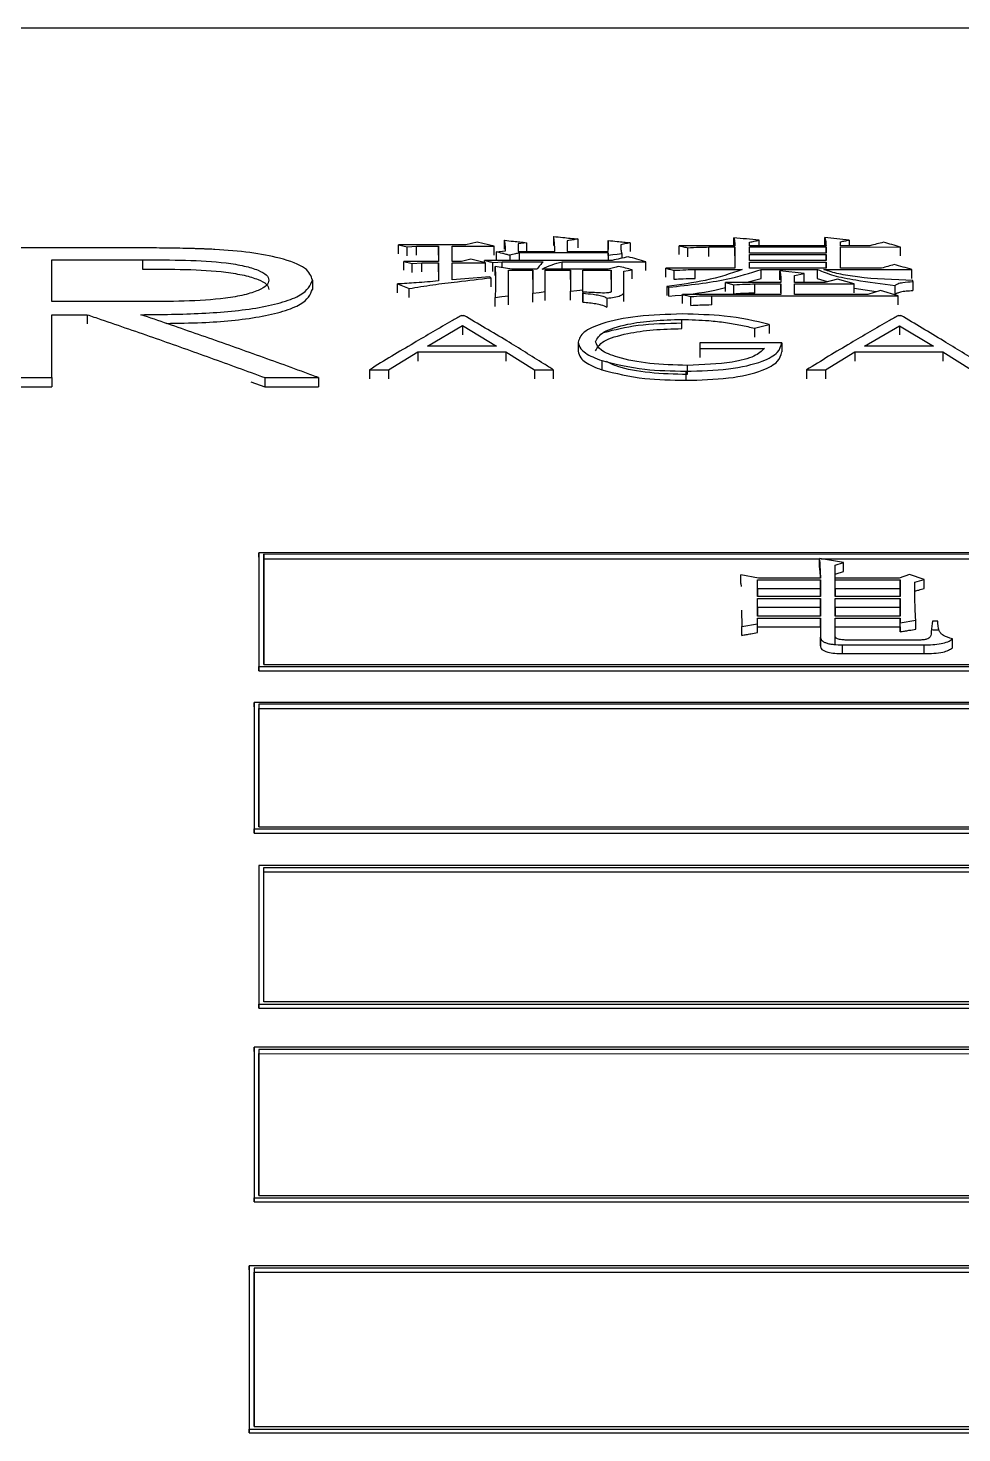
# Model space of a CAD drawing. Header units: millimetres. Extents: x 2003 to 4439, y 563 to 2285.
# Drawn here: x 2519.04 to 2528.69, y 2100.64 to 2115.15 of the extents above; entities that cross this region are included whole.
import ezdxf

# ---------------------------------------------------------------- set-up
doc = ezdxf.new("R2010")
doc.units = ezdxf.units.MM

msp = doc.modelspace()

# ---------------------------------------------------------------- linework, layer by layer
at = {"color": 7, "linetype": 'Continuous', "lineweight": 25}
for p, q in [((2545.61, 2115.15), (2508.61, 2115.152)), ((2523.683, 2112.94), (2523.564, 2112.912)), ((2523.856, 2112.898), (2523.683, 2112.94)), ((2523.964, 2112.869), (2523.964, 2112.961)), ((2524.191, 2112.935), (2524.105, 2112.925)), ((2524.105, 2112.925), (2524.105, 2112.843)), ((2524.191, 2112.935), (2524.191, 2112.843)), ((2524.472, 2113), (2524.472, 2112.908)), ((2524.613, 2112.956), (2524.613, 2112.843)), ((2524.721, 2112.974), (2524.721, 2112.882)), ((2525.035, 2112.843), (2525.035, 2112.958)), ((2525.035, 2112.958), (2525.035, 2112.866)), ((2525.262, 2112.935), (2525.262, 2112.843)), ((2526.333, 2112.904), (2526.333, 2112.987)), ((2526.495, 2112.904), (2526.495, 2112.94)), ((2526.593, 2112.904), (2526.593, 2112.961)), ((2527.274, 2112.904), (2527.274, 2112.989)), ((2527.436, 2112.904), (2527.436, 2112.945)), ((2527.523, 2112.963), (2527.523, 2112.904)), ((2519.84, 2112.883), (2518.84, 2112.883)), ((2522.871, 2112.912), (2522.958, 2112.891)), ((2523.564, 2112.912), (2522.871, 2112.912)), ((2522.871, 2112.82), (2522.871, 2112.912)), ((2522.958, 2112.891), (2523.055, 2112.898)), ((2522.958, 2112.799), (2522.958, 2112.891)), ((2523.055, 2112.898), (2523.282, 2112.898)), ((2523.282, 2112.898), (2523.282, 2112.742)), ((2523.282, 2112.806), (2523.282, 2112.898)), ((2523.423, 2112.898), (2523.856, 2112.898)), ((2523.423, 2112.742), (2523.423, 2112.898)), ((2523.856, 2112.806), (2523.856, 2112.898)), ((2523.877, 2112.841), (2523.975, 2112.851)), ((2523.877, 2112.841), (2523.877, 2112.753)), ((2524.018, 2112.806), (2524.018, 2112.753)), ((2524.105, 2112.843), (2524.483, 2112.843)), ((2524.115, 2112.83), (2524.115, 2112.753)), ((2525.035, 2112.83), (2524.115, 2112.83)), ((2524.613, 2112.843), (2525.035, 2112.843)), ((2525.035, 2112.83), (2525.035, 2112.753)), ((2525.035, 2112.803), (2525.035, 2112.83)), ((2525.035, 2112.803), (2525.035, 2112.753)), ((2525.175, 2112.819), (2525.175, 2112.775)), ((2526.344, 2112.904), (2525.77, 2112.904)), ((2525.77, 2112.812), (2525.77, 2112.904)), ((2525.857, 2112.791), (2525.857, 2112.883)), ((2526.073, 2112.891), (2526.344, 2112.891)), ((2526.073, 2112.794), (2526.073, 2112.891)), ((2526.344, 2112.891), (2526.344, 2112.672)), ((2526.344, 2112.798), (2526.344, 2112.891)), ((2527.285, 2112.904), (2526.495, 2112.904)), ((2526.495, 2112.891), (2527.285, 2112.891)), ((2526.495, 2112.827), (2526.495, 2112.891)), ((2527.285, 2112.827), (2526.495, 2112.827)), ((2526.495, 2112.814), (2527.285, 2112.814)), ((2526.495, 2112.75), (2526.495, 2112.814)), ((2527.285, 2112.891), (2527.285, 2112.827)), ((2527.285, 2112.827), (2527.285, 2112.891)), ((2527.285, 2112.814), (2527.285, 2112.75)), ((2527.285, 2112.75), (2527.285, 2112.814)), ((2527.739, 2112.904), (2527.436, 2112.904)), ((2527.436, 2112.891), (2528.053, 2112.89)), ((2527.436, 2112.672), (2527.436, 2112.891)), ((2528.053, 2112.798), (2528.053, 2112.89)), ((2519.289, 2112.329), (2519.289, 2112.757)), ((2519.289, 2112.757), (2520.226, 2112.757)), ((2520.226, 2112.757), (2520.226, 2112.661)), ((2522.925, 2112.742), (2523.012, 2112.72)), ((2523.282, 2112.742), (2522.925, 2112.742)), ((2522.925, 2112.65), (2522.925, 2112.742)), ((2523.012, 2112.72), (2523.109, 2112.728)), ((2523.012, 2112.628), (2523.012, 2112.72)), ((2523.109, 2112.728), (2523.282, 2112.728)), ((2523.282, 2112.728), (2523.282, 2112.54)), ((2523.282, 2112.636), (2523.282, 2112.728)), ((2523.52, 2112.742), (2523.423, 2112.742)), ((2523.423, 2112.728), (2523.769, 2112.728)), ((2523.423, 2112.551), (2523.423, 2112.728)), ((2523.618, 2112.766), (2523.52, 2112.742)), ((2523.769, 2112.728), (2523.618, 2112.766)), ((2525.078, 2112.753), (2523.758, 2112.753)), ((2523.758, 2112.731), (2523.758, 2112.753)), ((2523.769, 2112.636), (2523.769, 2112.728)), ((2523.845, 2112.639), (2523.845, 2112.731)), ((2523.867, 2112.595), (2523.867, 2112.688)), ((2523.942, 2112.739), (2524.364, 2112.739)), ((2523.942, 2112.677), (2523.942, 2112.739)), ((2524.007, 2112.65), (2524.256, 2112.65)), ((2524.007, 2112.388), (2524.007, 2112.65)), ((2524.299, 2112.663), (2524.04, 2112.663)), ((2524.256, 2112.65), (2524.256, 2112.414)), ((2524.256, 2112.557), (2524.256, 2112.65)), ((2525.035, 2112.663), (2524.353, 2112.663)), ((2524.386, 2112.65), (2524.645, 2112.65)), ((2524.386, 2112.43), (2524.386, 2112.65)), ((2524.559, 2112.739), (2525.424, 2112.739)), ((2524.559, 2112.663), (2524.559, 2112.739)), ((2524.645, 2112.65), (2524.645, 2112.436)), ((2524.645, 2112.557), (2524.645, 2112.65)), ((2524.775, 2112.65), (2525.067, 2112.65)), ((2524.775, 2112.45), (2524.775, 2112.65)), ((2525.067, 2112.65), (2525.067, 2112.43)), ((2525.067, 2112.557), (2525.067, 2112.65)), ((2525.197, 2112.422), (2525.197, 2112.642)), ((2525.284, 2112.563), (2525.284, 2112.655)), ((2525.424, 2112.647), (2525.424, 2112.739)), ((2526.344, 2112.672), (2525.63, 2112.672)), ((2525.63, 2112.579), (2525.63, 2112.672)), ((2525.716, 2112.557), (2525.716, 2112.65)), ((2525.933, 2112.658), (2526.419, 2112.658)), ((2525.933, 2112.565), (2525.933, 2112.658)), ((2527.285, 2112.75), (2526.495, 2112.75)), ((2526.495, 2112.736), (2527.285, 2112.736)), ((2526.495, 2112.672), (2526.495, 2112.736)), ((2527.285, 2112.672), (2526.495, 2112.672)), ((2526.614, 2112.565), (2526.614, 2112.658)), ((2526.614, 2112.658), (2527.198, 2112.658)), ((2527.058, 2112.617), (2526.809, 2112.644)), ((2526.809, 2112.552), (2526.809, 2112.644)), ((2527.198, 2112.565), (2527.198, 2112.658)), ((2527.263, 2112.658), (2528.172, 2112.658)), ((2527.285, 2112.736), (2527.285, 2112.672)), ((2527.285, 2112.672), (2527.285, 2112.736)), ((2527.858, 2112.672), (2527.436, 2112.672)), ((2528.172, 2112.565), (2528.172, 2112.658)), ((2521.981, 2112.549), (2521.981, 2112.453)), ((2522.861, 2112.416), (2522.861, 2112.509)), ((2522.861, 2112.509), (2522.979, 2112.462)), ((2523.812, 2112.584), (2523.423, 2112.551)), ((2523.823, 2112.573), (2523.812, 2112.584)), ((2523.823, 2112.573), (2523.823, 2112.48)), ((2525.641, 2112.484), (2525.641, 2112.391)), ((2525.641, 2112.484), (2525.662, 2112.475)), ((2526.246, 2112.523), (2526.333, 2112.501)), ((2526.82, 2112.523), (2526.246, 2112.523)), ((2526.246, 2112.43), (2526.246, 2112.523)), ((2526.333, 2112.408), (2526.333, 2112.501)), ((2526.614, 2112.562), (2526.467, 2112.525)), ((2526.549, 2112.509), (2526.82, 2112.509)), ((2526.549, 2112.413), (2526.549, 2112.509)), ((2526.82, 2112.509), (2526.82, 2112.402)), ((2526.82, 2112.416), (2526.82, 2112.509)), ((2526.96, 2112.595), (2527.058, 2112.617)), ((2526.96, 2112.523), (2526.96, 2112.595)), ((2527.274, 2112.523), (2526.96, 2112.523)), ((2526.96, 2112.509), (2527.577, 2112.509)), ((2526.96, 2112.402), (2526.96, 2112.509)), ((2527.058, 2112.524), (2527.058, 2112.617)), ((2527.301, 2112.531), (2527.198, 2112.562)), ((2527.404, 2112.559), (2527.274, 2112.523)), ((2527.577, 2112.509), (2527.404, 2112.559)), ((2527.577, 2112.416), (2527.577, 2112.509)), ((2527.999, 2112.402), (2527.999, 2112.495)), ((2528.183, 2112.534), (2528.183, 2112.545)), ((2528.183, 2112.534), (2528.183, 2112.441)), ((2522.979, 2112.369), (2522.979, 2112.462)), ((2523.867, 2112.278), (2523.867, 2112.371)), ((2524.007, 2112.295), (2524.007, 2112.388)), ((2524.256, 2112.32), (2524.256, 2112.414)), ((2524.386, 2112.337), (2524.386, 2112.43)), ((2524.645, 2112.343), (2524.645, 2112.436)), ((2524.775, 2112.425), (2524.775, 2112.45)), ((2524.775, 2112.425), (2524.775, 2112.414)), ((2524.775, 2112.425), (2524.775, 2112.332)), ((2524.775, 2112.32), (2524.775, 2112.414)), ((2525.024, 2112.269), (2525.024, 2112.362)), ((2525.197, 2112.329), (2525.197, 2112.422)), ((2525.662, 2112.382), (2525.662, 2112.475)), ((2525.803, 2112.309), (2525.803, 2112.402)), ((2525.803, 2112.402), (2525.889, 2112.379)), ((2526.82, 2112.402), (2525.803, 2112.402)), ((2525.889, 2112.286), (2525.889, 2112.379)), ((2526.106, 2112.292), (2526.106, 2112.388)), ((2526.106, 2112.388), (2528.031, 2112.388)), ((2527.718, 2112.402), (2526.96, 2112.402)), ((2527.802, 2112.428), (2527.577, 2112.461)), ((2527.847, 2112.442), (2527.718, 2112.402)), ((2528.031, 2112.388), (2527.847, 2112.442)), ((2528.031, 2112.295), (2528.031, 2112.388)), ((2520.204, 2112.328), (2519.289, 2112.329)), ((2519.289, 2112.192), (2519.653, 2112.192)), ((2519.289, 2111.542), (2519.289, 2112.192)), ((2519.653, 2112.192), (2519.653, 2112.098)), ((2523.168, 2111.866), (2523.531, 2112.079)), ((2523.52, 2112.185), (2523.545, 2112.185)), ((2523.531, 2112.079), (2523.883, 2111.866)), ((2523.531, 2112.079), (2523.531, 2111.985)), ((2525.795, 2112.048), (2525.795, 2112.143)), ((2526.545, 2112.052), (2526.699, 2112.092)), ((2526.545, 2112.052), (2526.545, 2111.958)), ((2526.699, 2112.092), (2526.699, 2111.998)), ((2527.681, 2111.866), (2528.043, 2112.078)), ((2528.033, 2112.185), (2528.058, 2112.185)), ((2528.043, 2112.078), (2528.396, 2111.866)), ((2528.043, 2112.078), (2528.043, 2111.984)), ((2524.725, 2111.909), (2524.725, 2111.815)), ((2525.981, 2111.902), (2525.981, 2111.844)), ((2526.827, 2111.902), (2525.981, 2111.902)), ((2525.981, 2111.902), (2525.981, 2111.808)), ((2526.827, 2111.902), (2526.827, 2111.808)), ((2522.767, 2111.624), (2523.071, 2111.808)), ((2523.071, 2111.808), (2523.071, 2111.713)), ((2523.071, 2111.808), (2523.978, 2111.808)), ((2523.883, 2111.866), (2523.168, 2111.866)), ((2523.978, 2111.808), (2523.978, 2111.713)), ((2523.978, 2111.808), (2524.273, 2111.624)), ((2525.981, 2111.844), (2526.648, 2111.844)), ((2525.981, 2111.844), (2525.981, 2111.75)), ((2527.28, 2111.623), (2527.584, 2111.808)), ((2527.584, 2111.808), (2527.584, 2111.713)), ((2527.584, 2111.808), (2528.49, 2111.808)), ((2528.396, 2111.866), (2527.681, 2111.866)), ((2528.49, 2111.808), (2528.49, 2111.713)), ((2528.49, 2111.808), (2528.786, 2111.623)), ((2522.571, 2111.624), (2522.767, 2111.624)), ((2522.767, 2111.624), (2522.767, 2111.529)), ((2524.273, 2111.624), (2524.468, 2111.624)), ((2524.468, 2111.624), (2524.468, 2111.529)), ((2524.97, 2111.718), (2524.97, 2111.623)), ((2525.852, 2111.668), (2525.852, 2111.573)), ((2527.084, 2111.623), (2527.28, 2111.623)), ((2527.28, 2111.623), (2527.28, 2111.529)), ((2518.84, 2111.542), (2519.289, 2111.542)), ((2519.289, 2111.542), (2519.289, 2111.447)), ((2521.343, 2111.5), (2521.49, 2111.447)), ((2521.49, 2111.542), (2521.49, 2111.447)), ((2521.49, 2111.542), (2522.045, 2111.542)), ((2522.045, 2111.542), (2522.045, 2111.447)), ((2525.837, 2111.609), (2525.837, 2111.514)), ((2518.84, 2111.447), (2519.289, 2111.447)), ((2521.49, 2111.447), (2522.045, 2111.447)), ((2521.428, 2109.687), (2521.428, 2109.734)), ((2543.411, 2109.734), (2521.428, 2109.734)), ((2543.361, 2109.716), (2521.478, 2109.717)), ((2521.478, 2109.671), (2521.478, 2109.717)), ((2521.478, 2109.671), (2527.217, 2109.671)), ((2527.217, 2109.674), (2527.227, 2109.471)), ((2527.465, 2109.632), (2527.217, 2109.674)), ((2527.217, 2109.582), (2527.217, 2109.674)), ((2527.236, 2109.671), (2532.149, 2109.67)), ((2527.379, 2109.605), (2527.465, 2109.632)), ((2527.379, 2109.471), (2527.379, 2109.605)), ((2527.379, 2109.605), (2527.379, 2109.605)), ((2527.465, 2109.54), (2527.465, 2109.632)), ((2526.589, 2109.471), (2526.405, 2109.506)), ((2526.405, 2109.414), (2526.405, 2109.506)), ((2526.578, 2109.452), (2527.227, 2109.452)), ((2526.578, 2109.281), (2526.578, 2109.452)), ((2526.578, 2109.36), (2526.578, 2109.452)), ((2527.227, 2109.471), (2526.589, 2109.471)), ((2527.227, 2109.452), (2527.227, 2109.281)), ((2527.227, 2109.36), (2527.227, 2109.452)), ((2527.379, 2109.471), (2527.379, 2109.513)), ((2528.039, 2109.471), (2527.379, 2109.471)), ((2527.379, 2109.379), (2527.379, 2109.471)), ((2527.379, 2109.452), (2528.05, 2109.452)), ((2527.379, 2109.281), (2527.379, 2109.452)), ((2527.379, 2109.36), (2527.379, 2109.452)), ((2528.147, 2109.509), (2528.039, 2109.471)), ((2528.05, 2109.452), (2528.05, 2109.28)), ((2528.05, 2109.36), (2528.05, 2109.452)), ((2528.298, 2109.456), (2528.147, 2109.509)), ((2528.201, 2109.428), (2528.298, 2109.456)), ((2528.298, 2109.364), (2528.298, 2109.456)), ((2526.405, 2109.414), (2526.408, 2109.383)), ((2526.578, 2109.36), (2526.578, 2109.281)), ((2527.227, 2109.36), (2526.578, 2109.36)), ((2527.227, 2109.281), (2527.227, 2109.36)), ((2527.379, 2109.36), (2527.379, 2109.281)), ((2528.05, 2109.36), (2527.379, 2109.36)), ((2528.05, 2109.28), (2528.05, 2109.36)), ((2527.227, 2109.281), (2526.578, 2109.281)), ((2526.578, 2109.261), (2527.227, 2109.261)), ((2526.578, 2109.079), (2526.578, 2109.261)), ((2526.578, 2109.169), (2526.578, 2109.261)), ((2526.578, 2109.169), (2526.578, 2109.079)), ((2527.227, 2109.169), (2526.578, 2109.169)), ((2527.227, 2109.261), (2527.227, 2109.079)), ((2527.227, 2109.169), (2527.227, 2109.261)), ((2527.227, 2109.079), (2527.227, 2109.169)), ((2528.05, 2109.28), (2527.379, 2109.281)), ((2527.379, 2109.261), (2528.05, 2109.261)), ((2527.379, 2109.079), (2527.379, 2109.261)), ((2527.379, 2109.169), (2527.379, 2109.261)), ((2527.379, 2109.169), (2527.379, 2109.079)), ((2528.05, 2109.169), (2527.379, 2109.169)), ((2528.05, 2109.261), (2528.05, 2109.079)), ((2528.05, 2109.169), (2528.05, 2109.261)), ((2528.05, 2109.079), (2528.05, 2109.169)), ((2526.413, 2109.141), (2526.416, 2108.972)), ((2526.416, 2108.972), (2526.578, 2109)), ((2527.227, 2109.079), (2526.578, 2109.079)), ((2526.578, 2109.059), (2527.227, 2109.059)), ((2526.578, 2109), (2526.578, 2109.059)), ((2526.578, 2108.968), (2526.578, 2109.059)), ((2526.578, 2108.908), (2526.578, 2109)), ((2527.227, 2109.059), (2527.227, 2108.863)), ((2527.227, 2108.968), (2527.227, 2109.059)), ((2528.05, 2109.079), (2527.379, 2109.079)), ((2527.379, 2109.059), (2528.05, 2109.059)), ((2527.379, 2108.875), (2527.379, 2109.059)), ((2527.379, 2108.968), (2527.379, 2109.059)), ((2528.05, 2109.059), (2528.05, 2109.008)), ((2528.05, 2108.968), (2528.05, 2109.059)), ((2528.05, 2109.008), (2528.212, 2109.036)), ((2528.05, 2108.916), (2528.05, 2109.008)), ((2528.212, 2108.944), (2528.212, 2109.036)), ((2528.439, 2109.028), (2528.385, 2109.028)), ((2526.416, 2108.88), (2526.416, 2108.972)), ((2526.578, 2108.908), (2526.578, 2108.968)), ((2526.578, 2108.968), (2527.227, 2108.968)), ((2527.227, 2108.968), (2527.227, 2108.772)), ((2527.227, 2108.772), (2527.227, 2108.863)), ((2527.379, 2108.786), (2527.379, 2108.968)), ((2527.379, 2108.968), (2528.05, 2108.968)), ((2528.05, 2108.968), (2528.05, 2108.916)), ((2528.385, 2108.936), (2528.439, 2108.936)), ((2521.428, 2108.708), (2521.428, 2108.513)), ((2527.455, 2108.691), (2527.455, 2108.782)), ((2527.455, 2108.782), (2528.298, 2108.782)), ((2528.255, 2108.831), (2527.509, 2108.831)), ((2528.298, 2108.691), (2528.298, 2108.782)), ((2528.59, 2108.752), (2528.59, 2108.843)), ((2521.478, 2108.578), (2543.361, 2108.577)), ((2527.455, 2108.691), (2528.298, 2108.691)), ((2521.428, 2108.513), (2521.428, 2108.559)), ((2521.428, 2108.559), (2543.411, 2108.558)), ((2521.428, 2108.513), (2543.411, 2108.512)), ((2521.378, 2108.143), (2521.378, 2108.188)), ((2543.361, 2108.188), (2521.378, 2108.188)), ((2543.311, 2108.168), (2521.428, 2108.169)), ((2521.428, 2108.124), (2543.311, 2108.123)), ((2521.378, 2107.181), (2521.378, 2106.838)), ((2521.378, 2106.838), (2521.378, 2106.882)), ((2521.378, 2106.882), (2543.361, 2106.882)), ((2521.378, 2106.838), (2543.361, 2106.837)), ((2521.428, 2106.903), (2543.311, 2106.903)), ((2521.428, 2106.503), (2521.428, 2106.459)), ((2543.411, 2106.503), (2521.428, 2106.503)), ((2521.478, 2106.482), (2543.361, 2106.481)), ((2521.478, 2106.438), (2521.478, 2106.482)), ((2521.478, 2106.438), (2543.361, 2106.437)), ((2521.428, 2105.229), (2521.428, 2105.029)), ((2543.361, 2105.094), (2521.478, 2105.095)), ((2521.428, 2105.029), (2521.428, 2105.072)), ((2521.428, 2105.072), (2543.411, 2105.071)), ((2521.428, 2105.029), (2543.411, 2105.028)), ((2521.378, 2104.583), (2521.378, 2104.626)), ((2543.361, 2104.625), (2521.378, 2104.626)), ((2543.311, 2104.602), (2521.428, 2104.602)), ((2521.428, 2104.56), (2543.311, 2104.559)), ((2521.378, 2103.806), (2521.378, 2103.029)), ((2521.378, 2103.029), (2521.378, 2103.07)), ((2521.378, 2103.07), (2543.361, 2103.07)), ((2521.428, 2103.095), (2543.311, 2103.095)), ((2521.378, 2103.029), (2543.361, 2103.028)), ((2521.328, 2102.327), (2521.328, 2102.368)), ((2533.311, 2102.368), (2521.328, 2102.368)), ((2533.261, 2102.343), (2521.378, 2102.343)), ((2521.378, 2102.302), (2533.261, 2102.302)), ((2521.328, 2101.083), (2521.328, 2100.643)), ((2521.328, 2100.643), (2521.328, 2100.683)), ((2521.328, 2100.683), (2533.311, 2100.683)), ((2521.328, 2100.643), (2533.311, 2100.643)), ((2521.378, 2100.71), (2533.261, 2100.71))]:
    msp.add_line(p, q, dxfattribs=at)
at = {"color": 7, "linetype": 'Continuous', "lineweight": 25, "flags": 128}
for points in [[(2523.055, 2112.806), (2523.055, 2112.826), (2523.055, 2112.85), (2523.055, 2112.874), (2523.055, 2112.898)], [(2525.175, 2112.819), (2525.129, 2112.814), (2525.082, 2112.809), (2525.035, 2112.803)], [(2523.109, 2112.636), (2523.109, 2112.656), (2523.109, 2112.68), (2523.109, 2112.704), (2523.109, 2112.728)], [(2523.845, 2112.731), (2523.894, 2112.735), (2523.942, 2112.739)], [(2525.197, 2112.642), (2525.24, 2112.648), (2525.284, 2112.655)], [(2523.867, 2112.371), (2523.937, 2112.379), (2524.007, 2112.388)], [(2524.256, 2112.414), (2524.321, 2112.422), (2524.386, 2112.43)], [(2524.645, 2112.436), (2524.71, 2112.443), (2524.775, 2112.45)], [(2522.571, 2111.624), (2522.571, 2111.599), (2522.571, 2111.573), (2522.571, 2111.529)], [(2524.273, 2111.624), (2524.273, 2111.6), (2524.273, 2111.576), (2524.273, 2111.529)], [(2527.084, 2111.623), (2527.084, 2111.598), (2527.084, 2111.573), (2527.084, 2111.529)]]:
    msp.add_lwpolyline(points, dxfattribs=at)
at = {"color": 7, "linetype": 'Continuous', "lineweight": 25}
for points, knots in [([(2523.975, 2112.851), (2523.975, 2112.862), (2523.974, 2112.883), (2523.972, 2112.92), (2523.967, 2112.946), (2523.964, 2112.961)], [0, 0, 0, 0, 0.2875755, 0.5751673, 1, 1, 1, 1]), ([(2523.964, 2112.961), (2523.995, 2112.957), (2524.048, 2112.951), (2524.124, 2112.943), (2524.169, 2112.938), (2524.191, 2112.935)], [0, 0, 0, 0, 0.408301, 0.70415, 1, 1, 1, 1]), ([(2524.483, 2112.843), (2524.483, 2112.844), (2524.483, 2112.846), (2524.483, 2112.849), (2524.483, 2112.852), (2524.483, 2112.854), (2524.483, 2112.857), (2524.483, 2112.86), (2524.483, 2112.862), (2524.483, 2112.865), (2524.483, 2112.867), (2524.483, 2112.87), (2524.483, 2112.872), (2524.483, 2112.875), (2524.483, 2112.877), (2524.483, 2112.88), (2524.483, 2112.882), (2524.483, 2112.884), (2524.483, 2112.887), (2524.483, 2112.89), (2524.483, 2112.892), (2524.483, 2112.894), (2524.483, 2112.897), (2524.482, 2112.899), (2524.482, 2112.902), (2524.482, 2112.904), (2524.482, 2112.906), (2524.482, 2112.909), (2524.482, 2112.911), (2524.482, 2112.914), (2524.482, 2112.916), (2524.481, 2112.919), (2524.481, 2112.922), (2524.481, 2112.924), (2524.481, 2112.926), (2524.481, 2112.929), (2524.481, 2112.931), (2524.48, 2112.933), (2524.48, 2112.936), (2524.48, 2112.938), (2524.48, 2112.941), (2524.479, 2112.943), (2524.479, 2112.946), (2524.479, 2112.948), (2524.479, 2112.951), (2524.478, 2112.953), (2524.478, 2112.955), (2524.478, 2112.958), (2524.478, 2112.96), (2524.477, 2112.963), (2524.477, 2112.965), (2524.477, 2112.967), (2524.476, 2112.97), (2524.476, 2112.972), (2524.476, 2112.975), (2524.475, 2112.977), (2524.475, 2112.98), (2524.475, 2112.982), (2524.474, 2112.984), (2524.474, 2112.987), (2524.474, 2112.989), (2524.473, 2112.992), (2524.473, 2112.994), (2524.473, 2112.996), (2524.472, 2112.998), (2524.472, 2113)], [0, 0, 0, 0, 0.017776, 0.035552, 0.053328, 0.071104, 0.08888, 0.106656, 0.124432, 0.13332, 0.151096, 0.168872, 0.186648, 0.195536, 0.213312, 0.231088, 0.248864, 0.257752, 0.275528, 0.293304, 0.31108, 0.319968, 0.337744, 0.355519, 0.373295, 0.382183, 0.399959, 0.417735, 0.435511, 0.444399, 0.462175, 0.479951, 0.497727, 0.515503, 0.524391, 0.542167, 0.559943, 0.568831, 0.586607, 0.604383, 0.622159, 0.639935, 0.648823, 0.666599, 0.684375, 0.702151, 0.711039, 0.728815, 0.746591, 0.764367, 0.773255, 0.791031, 0.808807, 0.826583, 0.835471, 0.853247, 0.871023, 0.888799, 0.897687, 0.915463, 0.933239, 0.951015, 0.959903, 0.977679, 1, 1, 1, 1]), ([(2524.472, 2113), (2524.504, 2112.996), (2524.561, 2112.99), (2524.644, 2112.982), (2524.695, 2112.977), (2524.721, 2112.974)], [0, 0, 0, 0, 0.377751, 0.688875, 1, 1, 1, 1]), ([(2524.721, 2112.974), (2524.707, 2112.972), (2524.682, 2112.967), (2524.646, 2112.961), (2524.624, 2112.958), (2524.613, 2112.956)], [0, 0, 0, 0, 0.390452, 0.695226, 1, 1, 1, 1]), ([(2525.035, 2112.958), (2525.066, 2112.955), (2525.12, 2112.95), (2525.195, 2112.942), (2525.24, 2112.937), (2525.262, 2112.935)], [0, 0, 0, 0, 0.414517, 0.707258, 1, 1, 1, 1]), ([(2525.262, 2112.935), (2525.249, 2112.932), (2525.226, 2112.927), (2525.194, 2112.92), (2525.174, 2112.916), (2525.165, 2112.914)], [0, 0, 0, 0, 0.40015, 0.700074, 1, 1, 1, 1]), ([(2526.333, 2112.987), (2526.335, 2112.978), (2526.339, 2112.96), (2526.343, 2112.932), (2526.343, 2112.913), (2526.344, 2112.904)], [0, 0, 0, 0, 0.32278, 0.661317, 1, 1, 1, 1]), ([(2526.593, 2112.961), (2526.549, 2112.965), (2526.463, 2112.974), (2526.376, 2112.982), (2526.333, 2112.987)], [0, 0, 0, 0, 0.499999, 1, 1, 1, 1]), ([(2526.495, 2112.94), (2526.511, 2112.944), (2526.544, 2112.951), (2526.576, 2112.957), (2526.593, 2112.961)], [0, 0, 0, 0, 0.500001, 1, 1, 1, 1]), ([(2527.274, 2112.989), (2527.276, 2112.98), (2527.281, 2112.961), (2527.284, 2112.933), (2527.284, 2112.913), (2527.285, 2112.904)], [0, 0, 0, 0, 0.320799, 0.66032, 1, 1, 1, 1]), ([(2527.523, 2112.963), (2527.481, 2112.968), (2527.398, 2112.976), (2527.315, 2112.985), (2527.274, 2112.989)], [0, 0, 0, 0, 0.499999, 1, 1, 1, 1]), ([(2527.436, 2112.945), (2527.451, 2112.948), (2527.48, 2112.954), (2527.508, 2112.96), (2527.523, 2112.963)], [0, 0, 0, 0, 0.500001, 1, 1, 1, 1]), ([(2527.88, 2112.94), (2527.856, 2112.934), (2527.809, 2112.922), (2527.763, 2112.91), (2527.739, 2112.904)], [0, 0, 0, 0, 0.499996, 1, 1, 1, 1]), ([(2528.053, 2112.89), (2528.024, 2112.899), (2527.966, 2112.915), (2527.909, 2112.932), (2527.88, 2112.94)], [0, 0, 0, 0, 0.5, 1, 1, 1, 1]), ([(2520.973, 2112.866), (2520.963, 2112.866), (2520.948, 2112.867), (2520.928, 2112.868), (2520.913, 2112.868), (2520.894, 2112.869), (2520.874, 2112.87), (2520.854, 2112.871), (2520.839, 2112.871), (2520.824, 2112.872), (2520.804, 2112.872), (2520.784, 2112.873), (2520.764, 2112.874), (2520.749, 2112.874), (2520.719, 2112.875), (2520.653, 2112.877), (2520.573, 2112.878), (2520.432, 2112.88), (2520.263, 2112.882), (2520.046, 2112.882), (2519.909, 2112.883), (2519.84, 2112.883)], [0, 0, 0, 0, 0.026604, 0.039906, 0.053209, 0.066511, 0.093115, 0.106417, 0.119719, 0.133022, 0.146324, 0.172928, 0.18623, 0.199533, 0.212835, 0.266046, 0.372479, 0.425688, 0.638532, 0.819249, 1, 1, 1, 1]), ([(2521.981, 2112.549), (2521.967, 2112.591), (2521.938, 2112.677), (2521.674, 2112.774), (2521.341, 2112.839), (2521.097, 2112.857), (2520.973, 2112.866)], [0, 0, 0, 0, 0.268776, 0.544534, 0.769495, 1, 1, 1, 1]), ([(2524.018, 2112.806), (2524.006, 2112.809), (2523.981, 2112.815), (2523.934, 2112.827), (2523.899, 2112.835), (2523.877, 2112.841)], [0, 0, 0, 0, 0.266243, 0.532487, 1, 1, 1, 1]), ([(2524.115, 2112.83), (2524.103, 2112.827), (2524.08, 2112.821), (2524.048, 2112.813), (2524.028, 2112.809), (2524.018, 2112.806)], [0, 0, 0, 0, 0.384576, 0.692287, 1, 1, 1, 1]), ([(2525.24, 2112.79), (2525.213, 2112.784), (2525.159, 2112.771), (2525.105, 2112.759), (2525.078, 2112.753)], [0, 0, 0, 0, 0.499999, 1, 1, 1, 1]), ([(2525.165, 2112.914), (2525.165, 2112.902), (2525.165, 2112.89), (2525.166, 2112.877), (2525.166, 2112.874), (2525.166, 2112.871), (2525.167, 2112.868), (2525.167, 2112.865), (2525.167, 2112.863), (2525.168, 2112.86), (2525.168, 2112.856), (2525.169, 2112.853), (2525.169, 2112.85), (2525.17, 2112.847), (2525.17, 2112.844), (2525.171, 2112.841), (2525.171, 2112.838), (2525.172, 2112.835), (2525.172, 2112.833), (2525.173, 2112.832), (2525.173, 2112.83), (2525.174, 2112.828), (2525.174, 2112.826), (2525.174, 2112.824), (2525.175, 2112.823), (2525.175, 2112.821), (2525.175, 2112.82), (2525.175, 2112.819)], [0, 0, 0, 0, 0.37469, 0.398108, 0.421526, 0.468361, 0.491779, 0.515197, 0.538615, 0.58545, 0.608868, 0.655703, 0.679121, 0.702539, 0.749374, 0.772792, 0.79621, 0.843045, 0.854754, 0.866463, 0.889881, 0.913299, 0.936716, 0.948425, 0.960134, 0.980067, 1, 1, 1, 1]), ([(2525.424, 2112.739), (2525.394, 2112.748), (2525.332, 2112.765), (2525.271, 2112.782), (2525.24, 2112.79)], [0, 0, 0, 0, 0.5, 1, 1, 1, 1]), ([(2525.77, 2112.904), (2525.785, 2112.9), (2525.814, 2112.893), (2525.843, 2112.886), (2525.857, 2112.883)], [0, 0, 0, 0, 0.5, 1, 1, 1, 1]), ([(2525.857, 2112.883), (2525.897, 2112.885), (2525.968, 2112.89), (2526.041, 2112.89), (2526.073, 2112.891)], [0, 0, 0, 0, 0.558835, 1, 1, 1, 1]), ([(2520.226, 2112.757), (2520.526, 2112.758), (2520.902, 2112.76), (2521.281, 2112.697), (2521.422, 2112.654), (2521.517, 2112.604), (2521.527, 2112.567), (2521.532, 2112.549)], [0, 0, 0, 0, 0.515202, 0.645783, 0.772677, 0.88728, 1, 1, 1, 1]), ([(2520.226, 2112.661), (2520.526, 2112.662), (2520.901, 2112.664), (2521.281, 2112.601), (2521.422, 2112.558), (2521.517, 2112.508), (2521.527, 2112.471), (2521.532, 2112.453)], [0, 0, 0, 0, 0.515403, 0.645991, 0.772847, 0.887377, 1, 1, 1, 1]), ([(2523.758, 2112.753), (2523.773, 2112.749), (2523.802, 2112.742), (2523.83, 2112.735), (2523.845, 2112.731)], [0, 0, 0, 0, 0.499999, 1, 1, 1, 1]), ([(2523.867, 2112.688), (2523.868, 2112.669), (2523.871, 2112.607), (2523.874, 2112.502), (2523.869, 2112.415), (2523.867, 2112.371)], [0, 0, 0, 0, 0.18758, 0.593728, 1, 1, 1, 1]), ([(2524.04, 2112.663), (2524.011, 2112.668), (2523.953, 2112.676), (2523.895, 2112.684), (2523.867, 2112.688)], [0, 0, 0, 0, 0.5, 1, 1, 1, 1]), ([(2524.364, 2112.739), (2524.353, 2112.727), (2524.332, 2112.702), (2524.31, 2112.676), (2524.299, 2112.663)], [0, 0, 0, 0, 0.5, 1, 1, 1, 1]), ([(2524.353, 2112.663), (2524.385, 2112.679), (2524.441, 2112.707), (2524.523, 2112.729), (2524.559, 2112.739)], [0, 0, 0, 0, 0.55626, 1, 1, 1, 1]), ([(2525.143, 2112.691), (2525.125, 2112.686), (2525.089, 2112.677), (2525.053, 2112.668), (2525.035, 2112.663)], [0, 0, 0, 0, 0.499995, 1, 1, 1, 1]), ([(2525.284, 2112.655), (2525.26, 2112.661), (2525.213, 2112.673), (2525.166, 2112.685), (2525.143, 2112.691)], [0, 0, 0, 0, 0.499999, 1, 1, 1, 1]), ([(2525.63, 2112.672), (2525.644, 2112.668), (2525.673, 2112.661), (2525.702, 2112.653), (2525.716, 2112.65)], [0, 0, 0, 0, 0.5, 1, 1, 1, 1]), ([(2526.419, 2112.658), (2526.301, 2112.617), (2526.086, 2112.543), (2525.779, 2112.502), (2525.641, 2112.484)], [0, 0, 0, 0, 0.551009, 1, 1, 1, 1]), ([(2525.662, 2112.475), (2525.871, 2112.499), (2526.24, 2112.54), (2526.501, 2112.622), (2526.614, 2112.658)], [0, 0, 0, 0, 0.567388, 1, 1, 1, 1]), ([(2525.716, 2112.65), (2525.756, 2112.652), (2525.827, 2112.657), (2525.9, 2112.658), (2525.933, 2112.658)], [0, 0, 0, 0, 0.558835, 1, 1, 1, 1]), ([(2526.809, 2112.644), (2526.812, 2112.624), (2526.817, 2112.594), (2526.819, 2112.554), (2526.819, 2112.533), (2526.82, 2112.523)], [0, 0, 0, 0, 0.499799, 0.749887, 1, 1, 1, 1]), ([(2527.198, 2112.658), (2527.25, 2112.637), (2527.355, 2112.594), (2527.637, 2112.539), (2527.861, 2112.512), (2527.999, 2112.495)], [0, 0, 0, 0, 0.271719, 0.55196, 1, 1, 1, 1]), ([(2528.183, 2112.545), (2527.986, 2112.552), (2527.714, 2112.562), (2527.41, 2112.611), (2527.312, 2112.642), (2527.263, 2112.658)], [0, 0, 0, 0, 0.568218, 0.786771, 1, 1, 1, 1]), ([(2527.988, 2112.709), (2527.966, 2112.703), (2527.923, 2112.691), (2527.88, 2112.678), (2527.858, 2112.672)], [0, 0, 0, 0, 0.499997, 1, 1, 1, 1]), ([(2528.172, 2112.658), (2528.141, 2112.667), (2528.08, 2112.684), (2528.019, 2112.701), (2527.988, 2112.709)], [0, 0, 0, 0, 0.5, 1, 1, 1, 1]), ([(2521.532, 2112.549), (2521.527, 2112.531), (2521.517, 2112.493), (2521.425, 2112.44), (2521.281, 2112.394), (2520.891, 2112.327), (2520.509, 2112.327), (2520.204, 2112.328)], [0, 0, 0, 0, 0.11283, 0.2273, 0.354231, 0.484873, 1, 1, 1, 1]), ([(2520.208, 2112.192), (2520.419, 2112.194), (2520.838, 2112.198), (2521.354, 2112.244), (2521.684, 2112.32), (2521.923, 2112.413), (2521.958, 2112.496), (2521.981, 2112.549)], [0, 0, 0, 0, 0.260913, 0.517661, 0.647473, 0.773697, 1, 1, 1, 1]), ([(2523.282, 2112.54), (2523.244, 2112.537), (2523.168, 2112.53), (2523.028, 2112.519), (2522.925, 2112.513), (2522.861, 2112.509)], [0, 0, 0, 0, 0.273664, 0.547351, 1, 1, 1, 1]), ([(2522.979, 2112.462), (2523.06, 2112.475), (2523.22, 2112.502), (2523.507, 2112.536), (2523.708, 2112.56), (2523.823, 2112.573)], [0, 0, 0, 0, 0.3007253, 0.5990417, 1, 1, 1, 1]), ([(2525.933, 2112.562), (2525.892, 2112.562), (2525.818, 2112.561), (2525.747, 2112.556), (2525.716, 2112.554)], [0, 0, 0, 0, 0.561085, 1, 1, 1, 1]), ([(2526.333, 2112.501), (2526.373, 2112.503), (2526.444, 2112.508), (2526.517, 2112.509), (2526.549, 2112.509)], [0, 0, 0, 0, 0.5588348, 1, 1, 1, 1]), ([(2527.999, 2112.495), (2528.007, 2112.501), (2528.023, 2112.513), (2528.087, 2112.529), (2528.146, 2112.532), (2528.183, 2112.534)], [0, 0, 0, 0, 0.2687155, 0.5468291, 1, 1, 1, 1]), ([(2520.469, 2112.102), (2520.593, 2112.104), (2520.924, 2112.108), (2521.354, 2112.149), (2521.684, 2112.224), (2521.923, 2112.318), (2521.958, 2112.4), (2521.981, 2112.453)], [0, 0, 0, 0, 0.171744, 0.459618, 0.605115, 0.74654, 1, 1, 1, 1]), ([(2525.067, 2112.43), (2525.066, 2112.429), (2525.064, 2112.426), (2525.055, 2112.422), (2525.039, 2112.418), (2524.999, 2112.414), (2524.909, 2112.419), (2524.828, 2112.423), (2524.775, 2112.425)], [0, 0, 0, 0, 0.0497966, 0.1008375, 0.1638489, 0.2293145, 0.4925683, 1, 1, 1, 1]), ([(2524.775, 2112.414), (2524.811, 2112.41), (2524.868, 2112.406), (2524.94, 2112.393), (2524.993, 2112.38), (2525.014, 2112.368), (2525.024, 2112.362)], [0, 0, 0, 0, 0.34869, 0.570906, 0.788288, 1, 1, 1, 1]), ([(2525.024, 2112.362), (2525.075, 2112.369), (2525.146, 2112.379), (2525.194, 2112.404), (2525.196, 2112.416), (2525.197, 2112.422)], [0, 0, 0, 0, 0.572838, 0.788051, 1, 1, 1, 1]), ([(2526.246, 2112.469), (2526.211, 2112.459), (2526.049, 2112.416), (2525.832, 2112.395), (2525.662, 2112.38)], [0, 0, 0, 0, 0.219968, 1, 1, 1, 1]), ([(2525.889, 2112.379), (2525.929, 2112.382), (2526, 2112.387), (2526.073, 2112.388), (2526.106, 2112.388)], [0, 0, 0, 0, 0.5588348, 1, 1, 1, 1]), ([(2526.549, 2112.413), (2526.508, 2112.413), (2526.435, 2112.412), (2526.364, 2112.407), (2526.333, 2112.405)], [0, 0, 0, 0, 0.561086, 1, 1, 1, 1]), ([(2528.183, 2112.438), (2528.159, 2112.437), (2528.113, 2112.435), (2528.055, 2112.426), (2528.016, 2112.413), (2528.005, 2112.404), (2527.999, 2112.399)], [0, 0, 0, 0, 0.2902729, 0.5737489, 0.7896358, 1, 1, 1, 1]), ([(2519.653, 2112.192), (2519.701, 2112.176), (2519.938, 2112.095), (2520.363, 2111.948), (2520.928, 2111.748), (2521.303, 2111.61), (2521.49, 2111.542)], [0, 0, 0, 0, 0.077607, 0.388036, 0.694012, 1, 1, 1, 1]), ([(2522.045, 2111.542), (2521.997, 2111.559), (2521.76, 2111.647), (2521.335, 2111.8), (2520.77, 2112), (2520.395, 2112.128), (2520.208, 2112.192)], [0, 0, 0, 0, 0.077607, 0.3880366, 0.6940124, 1, 1, 1, 1]), ([(2525.801, 2112.199), (2525.644, 2112.194), (2525.336, 2112.186), (2524.977, 2112.112), (2524.762, 2112.014), (2524.737, 2111.944), (2524.725, 2111.909)], [0, 0, 0, 0, 0.292337, 0.575557, 0.790285, 1, 1, 1, 1]), ([(2525.024, 2112.267), (2525.006, 2112.275), (2524.976, 2112.29), (2524.908, 2112.303), (2524.844, 2112.312), (2524.798, 2112.316), (2524.775, 2112.318)], [0, 0, 0, 0, 0.328275, 0.548712, 0.773165, 1, 1, 1, 1]), ([(2526.699, 2112.092), (2526.551, 2112.126), (2526.283, 2112.187), (2525.95, 2112.195), (2525.801, 2112.199)], [0, 0, 0, 0, 0.553186, 1, 1, 1, 1]), ([(2526.106, 2112.292), (2526.065, 2112.292), (2525.991, 2112.291), (2525.921, 2112.286), (2525.889, 2112.284)], [0, 0, 0, 0, 0.5610855, 1, 1, 1, 1]), ([(2523.52, 2112.185), (2523.487, 2112.166), (2523.323, 2112.072), (2523.007, 2111.888), (2522.723, 2111.716), (2522.571, 2111.624)], [0, 0, 0, 0, 0.103722, 0.518616, 1, 1, 1, 1]), ([(2524.468, 2111.624), (2524.436, 2111.644), (2524.276, 2111.745), (2523.968, 2111.934), (2523.693, 2112.098), (2523.545, 2112.185)], [0, 0, 0, 0, 0.104313, 0.521568, 1, 1, 1, 1]), ([(2524.904, 2111.912), (2524.923, 2111.947), (2524.962, 2112.02), (2525.211, 2112.094), (2525.498, 2112.135), (2525.695, 2112.14), (2525.795, 2112.143)], [0, 0, 0, 0, 0.266309, 0.543068, 0.76962, 1, 1, 1, 1]), ([(2524.904, 2111.817), (2524.923, 2111.852), (2524.962, 2111.925), (2525.211, 2111.998), (2525.498, 2112.04), (2525.695, 2112.045), (2525.795, 2112.048)], [0, 0, 0, 0, 0.26614, 0.542866, 0.769494, 1, 1, 1, 1]), ([(2525.801, 2112.103), (2525.642, 2112.1), (2525.337, 2112.093), (2525.101, 2112.034), (2524.988, 2112.006)], [0, 0, 0, 0, 0.520352, 1, 1, 1, 1]), ([(2525.795, 2112.143), (2525.89, 2112.14), (2526.046, 2112.136), (2526.248, 2112.112), (2526.407, 2112.086), (2526.5, 2112.063), (2526.545, 2112.052)], [0, 0, 0, 0, 0.344694, 0.565951, 0.784515, 1, 1, 1, 1]), ([(2528.033, 2112.185), (2528, 2112.166), (2527.836, 2112.072), (2527.519, 2111.888), (2527.236, 2111.716), (2527.084, 2111.623)], [0, 0, 0, 0, 0.103722, 0.518616, 1, 1, 1, 1]), ([(2528.981, 2111.623), (2528.949, 2111.644), (2528.789, 2111.744), (2528.481, 2111.934), (2528.205, 2112.097), (2528.058, 2112.185)], [0, 0, 0, 0, 0.104313, 0.521568, 1, 1, 1, 1]), ([(2524.725, 2111.909), (2524.73, 2111.886), (2524.738, 2111.847), (2524.799, 2111.796), (2524.872, 2111.754), (2524.937, 2111.73), (2524.97, 2111.718)], [0, 0, 0, 0, 0.334846, 0.553685, 0.77524, 1, 1, 1, 1]), ([(2525.852, 2111.668), (2525.72, 2111.672), (2525.459, 2111.68), (2525.145, 2111.74), (2524.943, 2111.823), (2524.917, 2111.882), (2524.904, 2111.912)], [0, 0, 0, 0, 0.291834, 0.575874, 0.791001, 1, 1, 1, 1]), ([(2525.837, 2111.609), (2525.987, 2111.612), (2526.283, 2111.62), (2526.626, 2111.698), (2526.803, 2111.801), (2526.819, 2111.868), (2526.827, 2111.902)], [0, 0, 0, 0, 0.293176, 0.575821, 0.789619, 1, 1, 1, 1]), ([(2524.725, 2111.814), (2524.73, 2111.791), (2524.738, 2111.752), (2524.799, 2111.701), (2524.872, 2111.659), (2524.937, 2111.635), (2524.97, 2111.623)], [0, 0, 0, 0, 0.334778, 0.5536, 0.775175, 1, 1, 1, 1]), ([(2525.837, 2111.514), (2525.987, 2111.518), (2526.283, 2111.525), (2526.626, 2111.604), (2526.803, 2111.706), (2526.819, 2111.773), (2526.827, 2111.807)], [0, 0, 0, 0, 0.2933457, 0.5760421, 0.7897566, 1, 1, 1, 1]), ([(2526.648, 2111.844), (2526.62, 2111.816), (2526.562, 2111.757), (2526.271, 2111.684), (2526.013, 2111.674), (2525.852, 2111.668)], [0, 0, 0, 0, 0.267419, 0.54663, 1, 1, 1, 1]), ([(2524.97, 2111.718), (2525.111, 2111.682), (2525.367, 2111.617), (2525.691, 2111.611), (2525.837, 2111.609)], [0, 0, 0, 0, 0.5512714, 1, 1, 1, 1]), ([(2524.97, 2111.623), (2525.111, 2111.587), (2525.367, 2111.522), (2525.691, 2111.517), (2525.837, 2111.514)], [0, 0, 0, 0, 0.551186, 1, 1, 1, 1]), ([(2525.852, 2111.573), (2525.721, 2111.577), (2525.463, 2111.585), (2525.16, 2111.638), (2525.054, 2111.69), (2525.018, 2111.708)], [0, 0, 0, 0, 0.402606, 0.794339, 1, 1, 1, 1]), ([(2521.428, 2109.734), (2521.428, 2109.621), (2521.428, 2109.394), (2521.428, 2109.004), (2521.428, 2108.721), (2521.428, 2108.559)], [0, 0, 0, 0, 0.300085, 0.60017, 1, 1, 1, 1]), ([(2521.478, 2109.717), (2521.478, 2109.603), (2521.478, 2109.376), (2521.478, 2108.998), (2521.478, 2108.727), (2521.478, 2108.578)], [0, 0, 0, 0, 0.309667, 0.619333, 1, 1, 1, 1]), ([(2521.478, 2108.578), (2521.478, 2108.68), (2521.478, 2108.901), (2521.478, 2109.267), (2521.478, 2109.524), (2521.478, 2109.671)], [0, 0, 0, 0, 0.271867, 0.584043, 1, 1, 1, 1]), ([(2527.217, 2109.582), (2527.219, 2109.554), (2527.223, 2109.517), (2527.225, 2109.48), (2527.225, 2109.471)], [0, 0, 0, 0, 0.750206, 1, 1, 1, 1]), ([(2527.379, 2109.513), (2527.393, 2109.518), (2527.422, 2109.527), (2527.451, 2109.535), (2527.465, 2109.54)], [0, 0, 0, 0, 0.5, 1, 1, 1, 1]), ([(2528.212, 2109.036), (2528.207, 2109.12), (2528.2, 2109.252), (2528.201, 2109.382), (2528.201, 2109.428)], [0, 0, 0, 0, 0.638088, 1, 1, 1, 1]), ([(2528.201, 2109.337), (2528.215, 2109.34), (2528.238, 2109.347), (2528.27, 2109.356), (2528.289, 2109.361), (2528.298, 2109.364)], [0, 0, 0, 0, 0.420135, 0.710067, 1, 1, 1, 1]), ([(2528.385, 2109.028), (2528.379, 2108.992), (2528.371, 2108.937), (2528.372, 2108.877), (2528.348, 2108.851), (2528.324, 2108.84), (2528.291, 2108.833), (2528.267, 2108.832), (2528.255, 2108.831)], [0, 0, 0, 0, 0.493159, 0.73973, 0.802045, 0.866016, 0.932317, 1, 1, 1, 1]), ([(2528.59, 2108.843), (2528.557, 2108.854), (2528.506, 2108.871), (2528.467, 2108.902), (2528.441, 2108.952), (2528.44, 2108.994), (2528.439, 2109.028)], [0, 0, 0, 0, 0.25748, 0.383051, 0.506976, 1, 1, 1, 1]), ([(2526.416, 2108.88), (2526.431, 2108.883), (2526.462, 2108.888), (2526.516, 2108.898), (2526.555, 2108.904), (2526.578, 2108.908)], [0, 0, 0, 0, 0.283921, 0.567841, 1, 1, 1, 1]), ([(2527.227, 2108.863), (2527.229, 2108.852), (2527.232, 2108.835), (2527.257, 2108.814), (2527.286, 2108.801), (2527.323, 2108.791), (2527.38, 2108.784), (2527.425, 2108.783), (2527.455, 2108.782)], [0, 0, 0, 0, 0.237248, 0.358127, 0.481895, 0.608984, 0.738704, 1, 1, 1, 1]), ([(2527.509, 2108.831), (2527.492, 2108.831), (2527.467, 2108.832), (2527.435, 2108.836), (2527.413, 2108.841), (2527.397, 2108.848), (2527.381, 2108.859), (2527.38, 2108.869), (2527.379, 2108.875)], [0, 0, 0, 0, 0.261259, 0.390764, 0.518297, 0.64213, 0.763109, 1, 1, 1, 1]), ([(2528.05, 2108.916), (2528.065, 2108.919), (2528.096, 2108.924), (2528.15, 2108.934), (2528.188, 2108.94), (2528.212, 2108.944)], [0, 0, 0, 0, 0.283921, 0.567841, 1, 1, 1, 1]), ([(2527.227, 2108.772), (2527.229, 2108.759), (2527.234, 2108.734), (2527.295, 2108.704), (2527.376, 2108.693), (2527.428, 2108.692), (2527.455, 2108.691)], [0, 0, 0, 0, 0.266553, 0.540721, 0.76862, 1, 1, 1, 1]), ([(2528.298, 2108.782), (2528.328, 2108.783), (2528.387, 2108.783), (2528.474, 2108.792), (2528.546, 2108.813), (2528.576, 2108.833), (2528.59, 2108.843)], [0, 0, 0, 0, 0.2573798, 0.5123687, 0.7596512, 1, 1, 1, 1]), ([(2528.298, 2108.691), (2528.366, 2108.693), (2528.461, 2108.694), (2528.552, 2108.726), (2528.578, 2108.743), (2528.59, 2108.752)], [0, 0, 0, 0, 0.57032, 0.787829, 1, 1, 1, 1]), ([(2521.378, 2108.188), (2521.378, 2108.062), (2521.378, 2107.809), (2521.378, 2107.375), (2521.378, 2107.061), (2521.378, 2106.882)], [0, 0, 0, 0, 0.300085, 0.60017, 1, 1, 1, 1]), ([(2521.428, 2108.169), (2521.428, 2108.042), (2521.428, 2107.789), (2521.428, 2107.368), (2521.428, 2107.069), (2521.428, 2106.903)], [0, 0, 0, 0, 0.309667, 0.619333, 1, 1, 1, 1]), ([(2521.428, 2106.903), (2521.428, 2106.997), (2521.428, 2107.2), (2521.428, 2107.611), (2521.428, 2107.919), (2521.428, 2108.124)], [0, 0, 0, 0, 0.223582, 0.482455, 1, 1, 1, 1]), ([(2521.428, 2106.503), (2521.428, 2106.364), (2521.428, 2106.086), (2521.428, 2105.61), (2521.428, 2105.267), (2521.428, 2105.072)], [0, 0, 0, 0, 0.300085, 0.60017, 1, 1, 1, 1]), ([(2521.478, 2105.095), (2521.478, 2105.242), (2521.478, 2105.536), (2521.478, 2105.999), (2521.478, 2106.31), (2521.478, 2106.482)], [0, 0, 0, 0, 0.3096666, 0.6193332, 1, 1, 1, 1]), ([(2521.478, 2105.095), (2521.478, 2105.199), (2521.478, 2105.422), (2521.478, 2105.874), (2521.478, 2106.212), (2521.478, 2106.438)], [0, 0, 0, 0, 0.226561, 0.484441, 1, 1, 1, 1]), ([(2521.378, 2104.626), (2521.378, 2104.474), (2521.378, 2104.171), (2521.378, 2103.654), (2521.378, 2103.282), (2521.378, 2103.07)], [0, 0, 0, 0, 0.300085, 0.60017, 1, 1, 1, 1]), ([(2521.428, 2104.602), (2521.428, 2104.451), (2521.428, 2104.147), (2521.428, 2103.645), (2521.428, 2103.291), (2521.428, 2103.095)], [0, 0, 0, 0, 0.309667, 0.619333, 1, 1, 1, 1]), ([(2521.428, 2103.095), (2521.428, 2103.21), (2521.428, 2103.453), (2521.428, 2103.945), (2521.428, 2104.314), (2521.428, 2104.56)], [0, 0, 0, 0, 0.2291, 0.486134, 1, 1, 1, 1]), ([(2521.328, 2102.368), (2521.328, 2102.204), (2521.328, 2101.874), (2521.328, 2101.314), (2521.328, 2100.912), (2521.328, 2100.683)], [0, 0, 0, 0, 0.300085, 0.60017, 1, 1, 1, 1]), ([(2521.378, 2102.343), (2521.378, 2102.178), (2521.378, 2101.848), (2521.378, 2101.305), (2521.378, 2100.921), (2521.378, 2100.71)], [0, 0, 0, 0, 0.30968, 0.61936, 1, 1, 1, 1]), ([(2521.378, 2100.71), (2521.378, 2100.835), (2521.378, 2101.1), (2521.378, 2101.634), (2521.378, 2102.035), (2521.378, 2102.302)], [0, 0, 0, 0, 0.231444, 0.487696, 1, 1, 1, 1])]:
    msp.add_open_spline(points, degree=3, knots=knots, dxfattribs=at)

doc.saveas('drawing.dxf')
